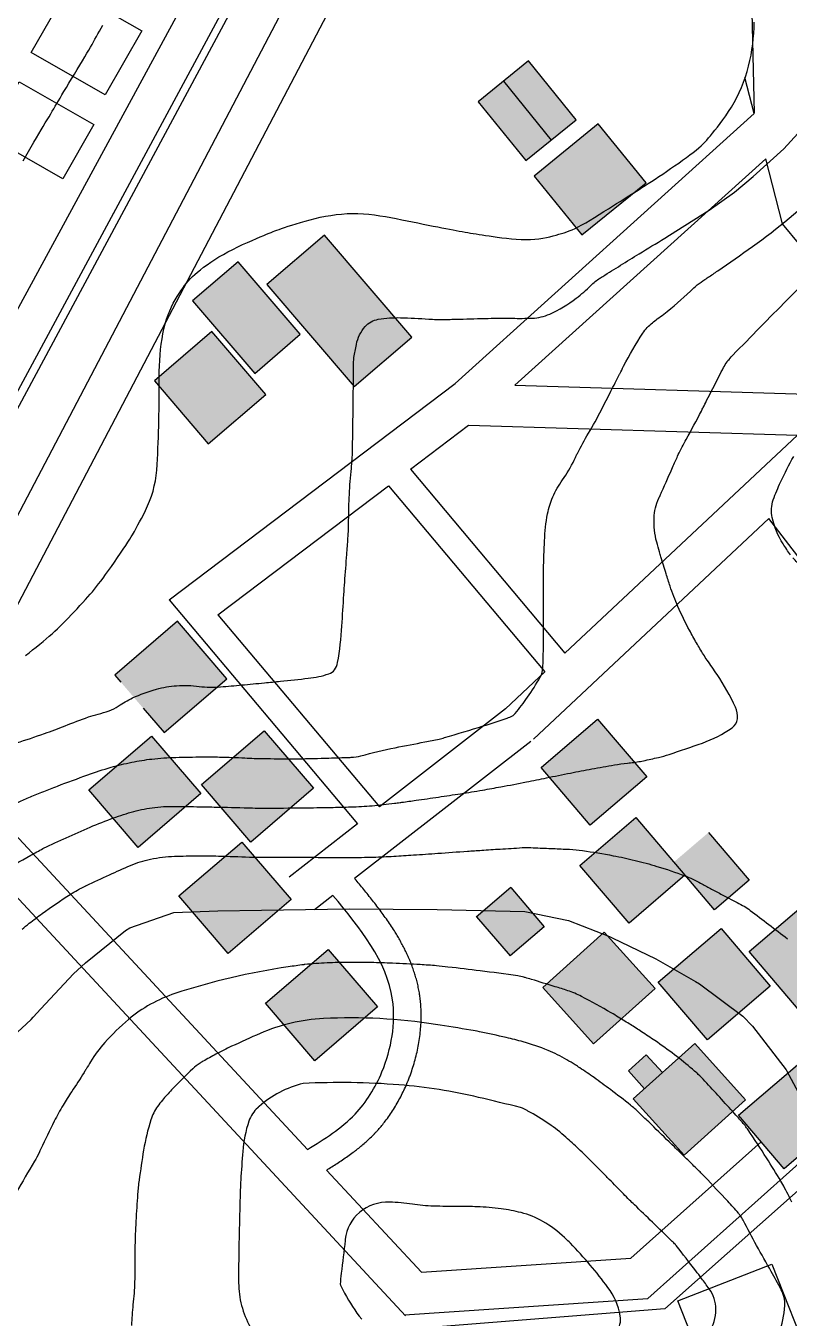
# Model space of a CAD drawing. Header units: millimetres. Extents: x 2899851 to 5794060, y -1331222 to -659598.
# Drawn here: x 3241307 to 3352150, y -1192035 to -1004469 of the extents above; entities that cross this region are included whole.
import ezdxf

# ---------------------------------------------------------------- set-up
doc = ezdxf.new("R2010")
doc.units = ezdxf.units.MM
for name, color, linetype, lineweight in [('b_COLUMN', 7, 'Continuous', 25), ('b_elev_near', 42, 'Continuous', 25), ('i_hatch space', 53, 'Continuous', 9)]:
    doc.layers.add(name, color=color, linetype=linetype, lineweight=lineweight)
doc.layers.add('PDF_contours', color=7, linetype='Continuous')
doc.layers.add('ref', color=10, linetype='Continuous')

msp = doc.modelspace()

# ---------------------------------------------------------------- hatches: boundary and pattern name
at = {"layer": 'i_hatch space', "extrusion": (0, 0, -1)}
h = msp.add_hatch(color=252, dxfattribs=at)
h.dxf.hatch_style = 1
h.paths.add_polyline_path([(-3310649, -1012514), (-3317580, -1021055), (-3321230, -1018094), (-3314299, -1009552), (-3310649, -1012514)])
h = msp.add_hatch(color=252, dxfattribs=at)
h.dxf.hatch_style = 1
h.paths.add_polyline_path([(-3307000, -1015475), (-3313931, -1024017), (-3317580, -1021055), (-3310649, -1012514)])
h = msp.add_hatch(color=252, dxfattribs=at)
h.dxf.hatch_style = 1
h.paths.add_polyline_path([(-3315118, -1026273), (-3324436, -1018712), (-3331367, -1027253), (-3322049, -1034815)])
h = msp.add_hatch(color=252, dxfattribs=at)
h.dxf.hatch_style = 1
h.paths.add_polyline_path([(-3276310, -1042011), (-3289006, -1056812), (-3297355, -1049650), (-3284659, -1034849)])
h = msp.add_hatch(color=252, dxfattribs=at)
h.dxf.hatch_style = 1
h.paths.add_polyline_path([(-3265519, -1044396), (-3274536, -1054909), (-3281158, -1049229), (-3272140, -1038717)])
h = msp.add_hatch(color=252, dxfattribs=at)
h.dxf.hatch_style = 1
h.paths.add_polyline_path([(-3259991, -1056009), (-3267804, -1065117), (-3276153, -1057956), (-3268340, -1048847)])
h = msp.add_hatch(color=252, dxfattribs=at)
h.dxf.hatch_style = 1
h.paths.add_polyline_path([(-3254224, -1098703), (-3261386, -1107052), (-3270494, -1099239), (-3263333, -1090890)])
h = msp.add_hatch(color=252, dxfattribs=at)
h.dxf.hatch_style = 1
h.paths.add_polyline_path([(-3316117, -1112125), (-3324329, -1105111), (-3331473, -1113475), (-3323261, -1120490)])
h = msp.add_hatch(color=252, dxfattribs=at)
h.dxf.hatch_style = 1
h.paths.add_polyline_path([(-3250447, -1115358), (-3259555, -1107546), (-3266717, -1115895), (-3257608, -1123708)])
h = msp.add_hatch(color=252, dxfattribs=at)
h.dxf.hatch_style = 1
h.paths.add_polyline_path([(-3266825, -1114586), (-3275933, -1106773), (-3283095, -1115122), (-3273986, -1122935)])
h = msp.add_hatch(color=252, dxfattribs=at)
h.dxf.hatch_style = 1
h.paths.add_polyline_path([(-3321765, -1126341), (-3329879, -1119387), (-3337023, -1127752), (-3328909, -1134706)])
h = msp.add_hatch(color=252, dxfattribs=at)
h.dxf.hatch_style = 1
h.paths.add_polyline_path([(-3337027, -1127750), (-3341314, -1132769), (-3346332, -1128482), (-3340422, -1121563), (-3335404, -1125849), (-3337027, -1127750)])
h = msp.add_hatch(color=252, dxfattribs=at)
h.dxf.hatch_style = 1
h.paths.add_polyline_path([(-3263546, -1130751), (-3272654, -1122938), (-3279816, -1131287), (-3270708, -1139100)])
at = {"layer": 'i_hatch space'}
h = msp.add_hatch(color=252, dxfattribs=at)
h.dxf.hatch_style = 1
h.paths.add_polyline_path([(3311711, -1129544), (3306769, -1133765), (3311640, -1139468), (3316582, -1135247)])
at = {"layer": 'i_hatch space', "extrusion": (0, 0, -1)}
h = msp.add_hatch(color=252, dxfattribs=at)
h.dxf.hatch_style = 1
h.paths.add_polyline_path([(-3346336, -1138819), (-3354548, -1131805), (-3361693, -1140169), (-3353480, -1147184)])
h = msp.add_hatch(color=252, dxfattribs=at)
h.dxf.hatch_style = 1
h.paths.add_polyline_path([(-3316391, -1144061), (-3325300, -1136021), (-3332670, -1144187), (-3323761, -1152227)])
h = msp.add_hatch(color=252, dxfattribs=at)
h.dxf.hatch_style = 1
h.paths.add_polyline_path([(-3333136, -1143286), (-3342260, -1135493), (-3349404, -1143857), (-3340280, -1151651)])
h = msp.add_hatch(color=252, dxfattribs=at)
h.dxf.hatch_style = 1
h.paths.add_polyline_path([(-3276109, -1146322), (-3285218, -1138510), (-3292379, -1146859), (-3283271, -1154672)])
h = msp.add_hatch(color=252, dxfattribs=at)
h.dxf.hatch_style = 1
h.paths.add_polyline_path([(-3329520, -1160210), (-3338429, -1152170), (-3345799, -1160336), (-3336890, -1168376)])
h = msp.add_hatch(color=252, dxfattribs=at)
h.dxf.hatch_style = 1
h.paths.add_polyline_path([(-3328809, -1156138), (-3331154, -1158736), (-3333752, -1156391), (-3331407, -1153793)])
h = msp.add_hatch(color=252, dxfattribs=at)
h.dxf.hatch_style = 1
h.paths.add_polyline_path([(-3351402, -1170341), (-3344777, -1162585), (-3353370, -1155246), (-3359994, -1163002)])
at = {"layer": 'ref'}
h = msp.add_hatch(dxfattribs=at)
h.set_pattern_fill('ANGLE', color=256, angle=187.95947)
h.set_pattern_definition([(359.33482376, (857149.375, -2673240.6216), (0.081090644, 6.984529283), [5.08, -1.905]), (89.33482376, (857149.375, -2673240.6216), (-6.984529283, 0.081090644), [5.08, -1.905])])
h.paths.add_polyline_path([(3316582, -1135247), (3311640, -1139468), (3306769, -1133765), (3311711, -1129544)])

# ---------------------------------------------------------------- linework, layer by layer
at = {"layer": 'b_COLUMN', "color": 5, "lineweight": 30, "extrusion": (0, 0, -1)}
msp.add_lwpolyline([(-3194767, -1144420), (-3301186, -946244, -0.1352526), (-3302938, -938470), (-3304124, -833155), (-3406802, -821377), (-3408539, -834765), (-3549096, -816526), (-3568312, -943959), (-3707479, -928134), (-3700907, -1056330), (-3467321, -1072490), (-3334100, -1190678), (-3196365, -1201619)], format="xyb", dxfattribs=at)
at = {"layer": 'b_COLUMN', "color": 251, "lineweight": 30, "true_color": 0x636466, "extrusion": (0, 0, -1)}
msp.add_lwpolyline([(-3223460, -1107248), (-3306463, -949101, -0.1356661), (-3308931, -938187), (-3305848, -872970)], format="xyb", dxfattribs=at)
msp.add_lwpolyline([(-3228773, -1110036), (-3293929, -985892)], dxfattribs=at)
at = {"layer": 'b_elev_near', "color": 7, "extrusion": (0, 0, -1)}
for p, q in [((3310649, -1012514), (3317580, -1021055)), ((3340422, -1121563), (3346332, -1128482)), ((3341314, -1132769), (3337027, -1127750)), ((3346332, -1128482), (3341314, -1132769)), ((3311711, -1129544), (3306693, -1133830)), ((3311711, -1129544), (3316582, -1135247)), ((3306769, -1133765), (3311640, -1139468)), ((3316582, -1135247), (3311640, -1139468))]:
    msp.add_line(p, q, dxfattribs=at)
for points in [[(-3313931, -1024017), (-3321230, -1018094), (-3314299, -1009552), (-3307000, -1015475)], [(-3322049, -1034815), (-3331367, -1027253), (-3324436, -1018712), (-3315118, -1026273)], [(-3276310, -1042011), (-3289006, -1056812), (-3297355, -1049650), (-3284659, -1034849)], [(-3265519, -1044396), (-3274536, -1054909), (-3281158, -1049229), (-3272140, -1038717)], [(-3259991, -1056009), (-3267804, -1065117), (-3276153, -1057956), (-3268340, -1048847)], [(-3316117, -1112125), (-3324329, -1105111), (-3331473, -1113475), (-3323261, -1120490)], [(-3250447, -1115358), (-3259555, -1107546), (-3266717, -1115895), (-3257608, -1123708)], [(-3266825, -1114586), (-3275933, -1106773), (-3283095, -1115122), (-3273986, -1122935)], [(-3321765, -1126341), (-3329879, -1119387), (-3337023, -1127752), (-3328909, -1134706)], [(-3263546, -1130751), (-3272654, -1122938), (-3279816, -1131287), (-3270708, -1139100)], [(-3346336, -1138819), (-3354548, -1131805), (-3361693, -1140169), (-3353480, -1147184)], [(-3316391, -1144061), (-3325300, -1136021), (-3332670, -1144187), (-3323761, -1152227)], [(-3333136, -1143286), (-3342260, -1135493), (-3349404, -1143857), (-3340280, -1151651)], [(-3276109, -1146322), (-3285218, -1138510), (-3292379, -1146859), (-3283271, -1154672)], [(-3329520, -1160210), (-3338429, -1152170), (-3345799, -1160336), (-3336890, -1168376)]]:
    msp.add_lwpolyline(points, close=True, dxfattribs=at)
for points in [[(-3258360, -1103524), (-3261386, -1107052), (-3270494, -1099239), (-3263333, -1090890), (-3254224, -1098703), (-3255102, -1099726)], [(-3331154, -1158736), (-3328809, -1156138), (-3331407, -1153793), (-3333752, -1156391)], [(-3359994, -1163002), (-3351402, -1170341), (-3344777, -1162585), (-3353370, -1155246), (-3356498, -1158908)]]:
    msp.add_lwpolyline(points, dxfattribs=at)
at = {"layer": 'PDF_contours', "color": 11, "lineweight": 25, "true_color": 0xf17072}
msp.add_lwpolyline([(3240930, -1024065), (3241312, -1023385), (3241703, -1022696), (3242092, -1022015), (3242474, -1021355), (3242840, -1020728), (3243190, -1020138), (3243523, -1019581), (3243838, -1019056), (3244137, -1018563), (3244418, -1018099), (3244681, -1017664), (3244925, -1017256), (3245153, -1016871), (3245370, -1016502), (3245582, -1016136), (3245799, -1015763), (3246027, -1015372), (3246273, -1014951), (3246544, -1014490), (3246849, -1013978), (3247192, -1013409), (3247565, -1012792), (3247959, -1012144), (3248363, -1011480), (3248767, -1010815), (3249161, -1010165), (3249535, -1009545), (3249880, -1008971), (3250187, -1008453), (3250460, -1007986), (3250706, -1007559), (3250932, -1007161), (3251145, -1006782), (3251350, -1006411), (3251554, -1006038), (3251765, -1005652), (3251987, -1005245), (3252223, -1004813), (3252472, -1004354)], dxfattribs=at)
at = {"layer": 'PDF_contours', "lineweight": 25}
msp.add_lwpolyline([(3241257, -1095849), (3241773, -1095455), (3242297, -1095048), (3242821, -1094635), (3243333, -1094225), (3243822, -1093825), (3244282, -1093441), (3244715, -1093070), (3245127, -1092707), (3245524, -1092347), (3245913, -1091985), (3246298, -1091615), (3246686, -1091232), (3247083, -1090831), (3247493, -1090409), (3247912, -1089970), (3248335, -1089521), (3248756, -1089068), (3249171, -1088617), (3249573, -1088175), (3249957, -1087747), (3250318, -1087341), (3250653, -1086959), (3250968, -1086593), (3251271, -1086232), (3251570, -1085865), (3251874, -1085479), (3252192, -1085065), (3252530, -1084610), (3252899, -1084103), (3253302, -1083538), (3253730, -1082928), (3254172, -1082293), (3254614, -1081651), (3255044, -1081021), (3255449, -1080422), (3255817, -1079872), (3256134, -1079390), (3256394, -1078989), (3256604, -1078654), (3256779, -1078366), (3256931, -1078104), (3257074, -1077848), (3257222, -1077577), (3257387, -1077272), (3257583, -1076911), (3257819, -1076479), (3258089, -1075979), (3258380, -1075420), (3258682, -1074809), (3258984, -1074154), (3259274, -1073463), (3259541, -1072744), (3259773, -1072005), (3259964, -1071252), (3260114, -1070489), (3260231, -1069716), (3260319, -1068936), (3260384, -1068150), (3260431, -1067359), (3260468, -1066565), (3260498, -1065769), (3260526, -1064974), (3260554, -1064178), (3260579, -1063382), (3260603, -1062586), (3260623, -1061790), (3260640, -1060994), (3260652, -1060198), (3260659, -1059402), (3260661, -1058606), (3260660, -1057810), (3260658, -1057014), (3260660, -1056218), (3260667, -1055422), (3260682, -1054626), (3260708, -1053830), (3260748, -1053034), (3260804, -1052240), (3260877, -1051450), (3260969, -1050669), (3261080, -1049901), (3261212, -1049152), (3261364, -1048426), (3261538, -1047726), (3261736, -1047058), (3261956, -1046425), (3262196, -1045828), (3262452, -1045264), (3262719, -1044733), (3262994, -1044234), (3263272, -1043766), (3263549, -1043328), (3263821, -1042919), (3264087, -1042538), (3264349, -1042179), (3264616, -1041837), (3264893, -1041508), (3265186, -1041186), (3265503, -1040865), (3265849, -1040540), (3266232, -1040207), (3266655, -1039861), (3267119, -1039503), (3267622, -1039136), (3268162, -1038764), (3268738, -1038388), (3269347, -1038012), (3269988, -1037638), (3270660, -1037269), (3271358, -1036907), (3272071, -1036558), (3272783, -1036222), (3273482, -1035906), (3274152, -1035611), (3274779, -1035341), (3275350, -1035101), (3275849, -1034893), (3276269, -1034719), (3276623, -1034574), (3276930, -1034450), (3277211, -1034340), (3277484, -1034236), (3277770, -1034131), (3278086, -1034017), (3278454, -1033887), (3278888, -1033736), (3279386, -1033566), (3279940, -1033383), (3280544, -1033190), (3281190, -1032993), (3281871, -1032796), (3282581, -1032605), (3283313, -1032423), (3284060, -1032256), (3284819, -1032107), (3285589, -1031977), (3286368, -1031869), (3287154, -1031786), (3287946, -1031729), (3288740, -1031702), (3289536, -1031707), (3290332, -1031745), (3291128, -1031812), (3291923, -1031906), (3292718, -1032021), (3293513, -1032153), (3294307, -1032298), (3295102, -1032452), (3295896, -1032610), (3296689, -1032770), (3297477, -1032928), (3298252, -1033083), (3299009, -1033235), (3299742, -1033381), (3300445, -1033521), (3301111, -1033652), (3301735, -1033775), (3302313, -1033887), (3302848, -1033989), (3303346, -1034083), (3303813, -1034170), (3304255, -1034251), (3304677, -1034327), (3305085, -1034400), (3305484, -1034470), (3305881, -1034538), (3306283, -1034607), (3306695, -1034675), (3307125, -1034745), (3307578, -1034816), (3308063, -1034889), (3308586, -1034966), (3309152, -1035046), (3309767, -1035130), (3310422, -1035215), (3311106, -1035295), (3311808, -1035366), (3312518, -1035424), (3313223, -1035465), (3313914, -1035484), (3314580, -1035477), (3315211, -1035441), (3315807, -1035379), (3316369, -1035295), (3316898, -1035196), (3317396, -1035084), (3317865, -1034965), (3318305, -1034843), (3318718, -1034724), (3319106, -1034610), (3319480, -1034495), (3319850, -1034372), (3320228, -1034233), (3320625, -1034071), (3321052, -1033878), (3321519, -1033647), (3322039, -1033369), (3322617, -1033042), (3323243, -1032673), (3323900, -1032275), (3324572, -1031859), (3325243, -1031439), (3325898, -1031024), (3326519, -1030629), (3327091, -1030265), (3327602, -1029940), (3328061, -1029650), (3328477, -1029387), (3328865, -1029143), (3329235, -1028911), (3329599, -1028683), (3329969, -1028450), (3330357, -1028205), (3330773, -1027941), (3331217, -1027658), (3331687, -1027356), (3332181, -1027037), (3332697, -1026700), (3333232, -1026347), (3333785, -1025979), (3334355, -1025595), (3334937, -1025198), (3335523, -1024792), (3336106, -1024384), (3336676, -1023977), (3337224, -1023580), (3337742, -1023196), (3338220, -1022831), (3338649, -1022492), (3339024, -1022181), (3339354, -1021891), (3339650, -1021612), (3339925, -1021335), (3340188, -1021048), (3340454, -1020743), (3340733, -1020410), (3341036, -1020038), (3341374, -1019620), (3341741, -1019157), (3342131, -1018652), (3342536, -1018106), (3342949, -1017524), (3343362, -1016908), (3343770, -1016260), (3344163, -1015584), (3344536, -1014882), (3344887, -1014158), (3345215, -1013414), (3345517, -1012654), (3345794, -1011881), (3346043, -1011098), (3346264, -1010308), (3346455, -1009515), (3346616, -1008721), (3346748, -1007926), (3346855, -1007131), (3346939, -1006336), (3347004, -1005541), (3347053, -1004746), (3347088, -1003950)], dxfattribs=at)
for points in [[(3239961, -1108544, 0.0067932), (3244002, -1107190, 0.0108638), (3247013, -1106062, -0.0096433), (3250403, -1104782, -0.0249397), (3251809, -1104360, 0.0222763), (3253386, -1103895, 0.0696292), (3254735, -1103210, -0.0439166), (3256808, -1102019, -0.0404875), (3260259, -1100750, -0.0498917), (3263201, -1100238, -0.0516207), (3266498, -1100340, 0.0554446), (3269570, -1100412, 0.0011245), (3272651, -1100134, 0.0010549), (3275949, -1099823, 0.0018275), (3278281, -1099589, 0.0010546), (3282328, -1099160, 0.0510256), (3285304, -1098526, 0.1552024), (3286136, -1097933, 0.1197792), (3286585, -1096883, 0.0252589), (3287203, -1091577, 0.0009514), (3287493, -1087023, -0.0023868), (3287613, -1085213, -0.0018985), (3287916, -1081175, 0.0032984), (3288084, -1078850, 0.0140114), (3288183, -1076225, -0.0098322), (3288292, -1072483, -0.0133928), (3288579, -1068694, 0.0197374), (3288741, -1066120, 0.0020131), (3288764, -1064943, 0.0004563), (3288839, -1059752, 0.0022342), (3288867, -1056709, -0.0020468), (3288896, -1053384, -0.0343557), (3288958, -1052618, -0.0136321), (3289300, -1050712, -0.1285132), (3290591, -1048109, -0.1752924), (3292478, -1047059, -0.0223607), (3294138, -1046866, -0.0236415), (3295720, -1046828, -0.0120393), (3299808, -1047022, 0.0216163), (3302087, -1047086, 0.0038883), (3304290, -1047036, -0.0020541), (3308460, -1046925, -0.0097293), (3311950, -1046915, 0.0117896), (3314832, -1046895, 0.0987164), (3317374, -1046306, 0.0568891), (3321239, -1044001, 0.0342739), (3323354, -1042146, -0.0571334), (3324675, -1041090, -0.000695), (3325081, -1040836, -0.0001091), (3327669, -1039223, -0.0016033), (3330367, -1037555, -0.0011669), (3334089, -1035282), (3334755, -1034846), (3340511, -1031202), (3344221, -1028594), (3346942, -1026359), (3351393, -1022314), (3353391, -1020088)], [(3240009, -1117225, -0.0068409), (3241721, -1116489, -0.0001138), (3243646, -1115693, -0.0008483), (3243898, -1115589, -0.0071379), (3245892, -1114807, -0.0032552), (3250299, -1113181, -0.016809), (3253679, -1112086, -0.0192541), (3256692, -1111346, -0.0233272), (3259626, -1110884, -0.0200563), (3263072, -1110645, -0.0051442), (3266984, -1110572, -0.0081746), (3269444, -1110591, -0.0065672), (3273115, -1110728, 0.0089394), (3275812, -1110816, 0.0034037), (3279910, -1110849, 0.0061349), (3282183, -1110823, 0.0011056), (3284170, -1110772, 0.0007301), (3287178, -1110684, 0.0012326), (3288208, -1110650, 0.0036481), (3288556, -1110635, 0.0522138), (3289944, -1110419, -0.0142445), (3294945, -1109245, -0.0048415), (3299255, -1108406, 0.0100287), (3301331, -1107979, 0.0163), (3302105, -1107777, 0.0022199), (3307726, -1106085, 0.0086592), (3311218, -1104951, 0.0386169), (3311974, -1104623, 0.1023228), (3312371, -1104296, 0.0175317), (3314149, -1101918, 0.0189197), (3316011, -1099006, 0.0883804), (3316270, -1098307, 0.0360707), (3316410, -1097004, 0.0093216), (3316490, -1091941, 0.0016002), (3316466, -1088022, -0.0025583), (3316456, -1085571, -0.006299), (3316487, -1083352, -0.003365), (3316623, -1079204, -0.0365868), (3317068, -1075281, -0.0569064), (3317818, -1072850, -0.0530087), (3319229, -1070382, 0.044737), (3320947, -1067488, 0.0022129), (3321276, -1066793, -0.0057288), (3321405, -1066526, -0.0197293), (3322996, -1063611, 0.0168006), (3324885, -1060200, 0.0006449), (3326265, -1057488, -0.0007391), (3327472, -1055118, -0.0003296), (3327546, -1054972, -0.0000438), (3328111, -1053870, -0.02775), (3330914, -1049081, -0.0751627), (3332294, -1047554, -0.0185541), (3333001, -1047017, 0.0139029), (3333952, -1046311, 0.0249515), (3337799, -1042957, -0.0473436), (3339906, -1041279, -0.0021907), (3340085, -1041164, 0.0012845), (3340389, -1040968, 0.0083657), (3341792, -1040027, 0.0022997), (3346816, -1036500, 0.0395949), (3357144, -1027873, 0.0482348)], [(3237380, -1127404, 0.0028612), (3242012, -1124848, -0.0074707), (3243795, -1123886, -0.0085586), (3244189, -1123689, -0.0020699), (3245839, -1122909, -0.0048883), (3246729, -1122503, -0.0012627), (3250202, -1120971, -0.0144161), (3253663, -1119572, -0.0173843), (3256602, -1118596, -0.0386984), (3259643, -1117953, -0.0359413), (3262984, -1117756, -0.0010738), (3266565, -1117809, -0.0013792), (3269354, -1117864, -0.0012855), (3274205, -1117986, 0.0041046), (3275723, -1118015, 0.0050448), (3276715, -1118016, 0.0009296), (3282094, -1117958, 0.0017888), (3285958, -1117895, 0.0027519), (3288467, -1117832, 0.0129495), (3291600, -1117654, 0.0124574), (3294844, -1117304, 0.0002757), (3295643, -1117197, 0.0008504), (3295904, -1117162, 0.0012444), (3297965, -1116872, 0.0007864), (3301227, -1116401, 0.0029217), (3304442, -1115912, 0.0029586), (3307610, -1115392, 0.0035155), (3310296, -1114915, 0.0025486), (3313996, -1114212, 0.0033938), (3316922, -1113620, -0.0028677), (3320383, -1112916, -0.0033427), (3323480, -1112326, -0.0031552), (3326769, -1111743, -0.0160789), (3328658, -1111483, 0.016045), (3330552, -1111223, 0.0121946), (3330988, -1111137, 0.0024389), (3333153, -1110647, 0.0219914), (3334723, -1110211, 0.0070233), (3339550, -1108561, 0.0660477), (3343866, -1106339, 0.2202446), (3344634, -1105028, 0.1326205), (3344353, -1103368, 0.0403785), (3341688, -1098623, 0.0056121), (3340240, -1096522, -0.0149276), (3339709, -1095722, -0.0080461), (3338701, -1094035, -0.0075443), (3337681, -1092204, -0.0192675), (3335986, -1088733, -0.0236822), (3334854, -1085800, -0.0043069), (3334268, -1083987, -0.0031887), (3333515, -1081529, -0.0044305), (3333311, -1080826, -0.0022065), (3332920, -1079407, -0.0781176), (3332537, -1075900, -0.093991), (3333221, -1073041, -0.0003615), (3333475, -1072477, 0.0005771), (3333631, -1072129, 0.0013112), (3335326, -1068321, -0.0030819), (3336051, -1066707, -0.0223959), (3337185, -1064491, 0.0119386), (3339400, -1060380, 0.0000692), (3339672, -1059845, -0.0000292), (3340167, -1058869, -0.0006699), (3341956, -1055360, -0.0017916), (3342631, -1054051, -0.072502), (3343729, -1052528, -0.006), (3359619, -1036511, -0.0001345)]]:
    msp.add_lwpolyline(points, format="xyb", dxfattribs=at)
at = {"layer": 'PDF_contours', "color": 43, "lineweight": 25, "true_color": 0xdfbd66}
for points in [[(3352345, -1081268, -0.0077964), (3351259, -1079634, -0.0887182), (3349684, -1075848, -0.1412718), (3349850, -1073248, -0.0238228), (3350909, -1070683, -0.0157898), (3352809, -1066953)], [(3354013, -1083105, -0.0001665), (3352688, -1081689, -0.0036189)], [(3240752, -1135584, -0.0124728), (3241806, -1134725, -0.0072411), (3243678, -1133318, -0.0150356), (3247764, -1130523, -0.030405), (3249904, -1129329, -0.0002951), (3249962, -1129301, -0.0001044), (3250099, -1129235, -0.0052429), (3253444, -1127674, -0.0057801), (3256506, -1126326, -0.0497114), (3259396, -1125421, -0.0426993), (3262894, -1125003, -0.0067167), (3266314, -1124934, -0.0077868), (3269265, -1124960, -0.0038445), (3273778, -1125105, 0.0093521), (3275634, -1125144, 0.0007898), (3278461, -1125146, -0.0006301), (3282005, -1125148, -0.0006899), (3285511, -1125159, 0.0008441), (3288376, -1125167, 0.0073924), (3291756, -1125121, 0.0083402), (3294749, -1124986, 0.0010325), (3297580, -1124805, 0.0008225), (3301125, -1124565, 0.0004493), (3305425, -1124263, -0.0009302), (3307502, -1124119, -0.001902), (3310171, -1123949, 0.0015819), (3313375, -1123748, 0.0046122), (3313766, -1123718, -0.0161126), (3313878, -1123712, -0.0001812), (3315353, -1123772, -0.0005408), (3317860, -1123878, -0.0005715), (3320246, -1123985, -0.0246661), (3322151, -1124167, -0.0104519), (3326605, -1124910, -0.0133363), (3329768, -1125593, -0.013057), (3332957, -1126461, -0.0186162), (3336976, -1127833, -0.0309969), (3339298, -1128893, -0.0032625), (3340704, -1129655, 0.0030303), (3342215, -1130475, 0.0068674), (3344604, -1131710, -0.0158872), (3345627, -1132263, -0.0288982), (3346505, -1132845, -0.0044784), (3351906, -1136964)]]:
    msp.add_lwpolyline(points, format="xyb", dxfattribs=at)
at = {"layer": 'PDF_contours', "color": 6, "lineweight": 25}
msp.add_lwpolyline([(3224168, -1165251), (3242099, -1148676), (3242388, -1148342), (3243506, -1147133), (3248213, -1142046), (3249960, -1140442), (3255763, -1135770), (3256394, -1135393), (3262792, -1133174), (3269167, -1132919), (3275539, -1132815), (3281911, -1132713), (3288283, -1132615), (3294653, -1132688), (3301024, -1132716), (3307394, -1132845), (3313763, -1132999), (3320117, -1134310), (3326037, -1136643), (3326457, -1136821), (3332790, -1139882), (3338546, -1143167), (3339116, -1143525), (3345429, -1148215), (3346828, -1149639), (3351703, -1155984), (3351754, -1156069), (3355204, -1162481)], dxfattribs=at)
at = {"layer": 'PDF_contours', "color": 200, "lineweight": 25, "true_color": 0xb029e4}
msp.add_lwpolyline([(3352536, -1175186, 0.0043012), (3352148, -1174402, 0.0026028), (3351491, -1173116, 0.0165681), (3350952, -1172156, 0.0045864), (3348862, -1168772, 0.0096459), (3346200, -1164724, 0.0298813), (3345239, -1163488, 0.002148), (3344953, -1163166, 0.0008395), (3344218, -1162345, 0.0034442), (3339908, -1157620, 0.0161961), (3338953, -1156652, 0.0097329), (3338731, -1156449, 0.0034876), (3338097, -1155900, 0.0140821), (3335510, -1153814, 0.013244), (3332643, -1151750, 0.0041352), (3330727, -1150470, 0.0049017), (3329092, -1149419, 0.0039444), (3328304, -1148932, 0.0015801), (3326322, -1147737, 0.0167675), (3321990, -1145339, 0.038372), (3319991, -1144505, 0.0046077), (3318174, -1143923, 0.0024301), (3314717, -1142871, 0.0004121), (3313819, -1142604, 0.0021276), (3313644, -1142553, 0.033854), (3312734, -1142356, 0.0057244), (3307285, -1141624, 0.0021529), (3302607, -1141070, 0.0059944), (3300923, -1140898, 0.0075481), (3298586, -1140723, 0.0043816), (3294556, -1140519, 0.0055822), (3291473, -1140425, 0.0052411), (3288187, -1140395, 0.0120334), (3285048, -1140475, 0.0116402), (3281812, -1140711, 0.011229), (3281655, -1140730, 0.0007853), (3279423, -1141050, 0.0434714), (3262966, -1144921, 0.0959479), (3256229, -1148682, 0.0342719), (3252778, -1152021, 0.0473415), (3250704, -1154815, 0.0018983), (3250065, -1155881, -0.0040414), (3249762, -1156380, -0.0108035), (3247969, -1159153, 0.0152073), (3246711, -1161134, 0.016283), (3245430, -1163466, 0.0097548), (3243498, -1167463, 0.0030966), (3243312, -1167874, -0.0090613), (3243247, -1168014, -0.0218583), (3242568, -1169261, 0.0059129), (3239914, -1173788, 0.0058136)], format="xyb", dxfattribs=at)
at = {"layer": 'PDF_contours', "color": 140, "lineweight": 25, "true_color": 0x20a8ec}
msp.add_lwpolyline([(3350661, -1194270, 0.0771831), (3351519, -1190210, 0.1373927), (3351007, -1187906, 0.0074991), (3349545, -1185274, -0.0052065), (3347423, -1181492, -0.0037573), (3345454, -1177832, 0.0204106), (3345069, -1177170, 0.0378734), (3344789, -1176796, 0.0076093), (3343232, -1175071, 0.0028881), (3339902, -1171534, 0.0088024), (3338782, -1170399, 0.000172), (3337566, -1169210, 0.0003428), (3336966, -1168624, 0.0001749), (3335479, -1167174, 0.0000846), (3332487, -1164266, 0.0017179), (3331518, -1163329, 0.0013783), (3330305, -1162172, 0.0201865), (3329117, -1161133, 0.0085742), (3326184, -1158851, 0.0064768), (3323829, -1157130, 0.0074782), (3321749, -1155697, 0.0083645), (3321080, -1155267, 0.0046878), (3319866, -1154530, 0.0368366), (3317133, -1153168, 0.0295048), (3313528, -1151934, 0.0107376), (3311071, -1151308, 0.0068223), (3307175, -1150461, 0.0090171), (3305946, -1150234, 0.0021675), (3300817, -1149405, 0.0518297), (3284533, -1148553, 0.0897585), (3275317, -1150714, 0.00769), (3271187, -1152582, 0.0136579), (3268908, -1153732, 0.0032879), (3267044, -1154754, 0.0137941), (3266608, -1155012, 0.048334), (3265559, -1155826, 0.0146605), (3262473, -1158913, 0.0126959), (3261135, -1160406, 0.0223714), (3260437, -1161305, 0.0766883), (3259470, -1163245, 0.0365438), (3258408, -1167649, 0.0071199), (3257753, -1172014, 0.0156845), (3257545, -1174007, 0.0038979), (3257291, -1177952, 0.0063552), (3257185, -1180372, 0.008271), (3257142, -1183265, -0.0068847), (3257101, -1186740, -0.0227253), (3256863, -1190086, 0.0252116), (3256663, -1193103, 0.0242403)], format="xyb", dxfattribs=at)
at = {"layer": 'PDF_contours', "color": 183, "lineweight": 25, "true_color": 0x7548c7}
msp.add_lwpolyline([(3340509, -1194144, 0.140492), (3341496, -1190752, 0.159569), (3340533, -1187776, 0.0027405), (3339419, -1186262, 0.0037886), (3338599, -1185178, 0.0012997), (3335760, -1181504, 0.0286656), (3335622, -1181345, 0.0058664), (3335180, -1180905, 0.0009146), (3332315, -1178124, 0.000856), (3329680, -1175584, -0.003158), (3328971, -1174894, -0.0061884), (3328071, -1173986, 0.0026966), (3326022, -1171887, 0.0012814), (3324907, -1170763, 0.0006188), (3322590, -1168446, 0.0085955), (3321554, -1167446, 0.0050044), (3319727, -1165778, 0.0313627), (3317246, -1163824, 0.0278918), (3314218, -1161972, 0.005868), (3313816, -1161763, 0.0058461), (3313408, -1161562, 0.0510997), (3313151, -1161470, 0.0022149), (3307056, -1159995, 0.0384797), (3295491, -1158175, 0.0324091), (3281597, -1157975, 0.0602832), (3278158, -1159265, 0.0613959), (3275185, -1161308, 0.0010939), (3275026, -1161449, 0.004393), (3274986, -1161485, 0.1236819), (3273700, -1163454, 0.0644311), (3272797, -1167827, 0.0041661), (3272518, -1172001, 0.0079501), (3272424, -1174192, 0.0004495), (3272344, -1177303, 0.0004296), (3272266, -1180559, 0.0034086), (3272215, -1183728, 0.0033761), (3272206, -1186927, 0.0639861), (3272639, -1190192, 0.0624942), (3273903, -1193317, 0.0077256)], format="xyb", dxfattribs=at)
at = {"layer": 'PDF_contours', "color": 123, "lineweight": 25, "true_color": 0x6fd6b8}
msp.add_lwpolyline([(3327030, -1193977, 0.2251533), (3327629, -1191714, 0.1130805), (3325827, -1187574, 0.0170299), (3323260, -1184332, 0.0164278), (3320380, -1181156, 0.0080784), (3320190, -1180966, 0.0024296), (3319546, -1180349, 0.059643), (3316395, -1178001, 0.0685097), (3313220, -1176718, 0.0287098), (3310307, -1176157, 0.024608), (3306859, -1175869, 0.0087838), (3304143, -1175823, -0.0065322), (3300489, -1175779, -0.0322949), (3297436, -1175504, 0.0297776), (3294126, -1175189, 0.1853471), (3289750, -1176694, 0.1954104), (3287688, -1180587, 0.0001607), (3287678, -1180680, -0.0000111), (3287671, -1180750, -0.0080103), (3287108, -1185528, 0.0242864), (3286974, -1187111, 0.1199765), (3287002, -1187249, 0.0128068), (3287590, -1188416, 0.0450852), (3290077, -1192190, 0.0983488)], format="xyb", dxfattribs=at)
at = {"layer": 'ref', "color": 116, "true_color": 0x136734}
for p, q in [((3186750, -1143896), (3296457, -941829)), ((3192790, -1145274), (3301229, -944139))]:
    msp.add_line(p, q, dxfattribs=at)
at = {"layer": 'ref', "color": 251, "true_color": 0x636466}
for p, q in [((3346376, -988647), (3347069, -1017121)), ((3347056, -1017196), (3345714, -1011984)), ((3303663, -1056363), (3347056, -1017196)), ((3312324, -1056627), (3348745, -1023754)), ((3351184, -1033226), (3348745, -1023754)), ((3366401, -1051663), (3351184, -1033226)), ((3262133, -1087789), (3303663, -1056363)), ((3312324, -1056627), (3359561, -1058069)), ((3297143, -1068821), (3305595, -1062425)), ((3305595, -1062425), (3353353, -1063882)), ((3319594, -1095497), (3353353, -1063882)), ((3297143, -1068821), (3319594, -1095497)), ((3269195, -1089969), (3293949, -1071238)), ((3293949, -1071238), (3316671, -1098235)), ((3315039, -1107984), (3349199, -1075993)), ((3367867, -1100289), (3349199, -1075993)), ((3262133, -1087789), (3289490, -1120294)), ((3269195, -1089969), (3292649, -1117835)), ((3310938, -1103604), (3316671, -1098235)), ((3310938, -1103604), (3292649, -1117835)), ((3314622, -1108339), (3289056, -1128234)), ((3423136, -1107428), (3331641, -1189158)), ((3228773, -1110036), (3282201, -1167572)), ((3224556, -1114312), (3296433, -1191716)), ((3289490, -1120294), (3279563, -1128018)), ((3285898, -1130691), (3283248, -1132754)), ((3348068, -1166438), (3329179, -1183311)), ((3284973, -1170557), (3298739, -1185381)), ((3298739, -1185381), (3329179, -1183311)), ((3296290, -1191562), (3331641, -1189158))]:
    msp.add_line(p, q, dxfattribs=at)
at = {"layer": 'ref'}
for points in [[(3247386, -999057), (3258130, -1005194), (3252824, -1014484), (3242079, -1008346)], [(3240362, -1012578), (3251200, -1018769), (3246697, -1026651), (3235860, -1020461)], [(3349620, -1184193), (3355285, -1198531), (3341660, -1203866), (3335994, -1189528)]]:
    msp.add_lwpolyline(points, close=True, dxfattribs=at)
at = {"layer": 'ref', "color": 116, "true_color": 0x136734}
msp.add_open_spline([(3196126, -1322002), (3196353, -1321909), (3196579, -1321815), (3197059, -1321618), (3197312, -1321514), (3198073, -1321201), (3198580, -1320992), (3200105, -1320362), (3201125, -1319940), (3203169, -1319089), (3204193, -1318660), (3206247, -1317794), (3207275, -1317357), (3209336, -1316473), (3210369, -1316026), (3212436, -1315120), (3213471, -1314662), (3214657, -1314129), (3214807, -1314062), (3215257, -1313859), (3215557, -1313723), (3216018, -1313513), (3216179, -1313440), (3216422, -1313329), (3216503, -1313292), (3216631, -1313233), (3216678, -1313212), (3216758, -1313175), (3216790, -1313160), (3216856, -1313130), (3216889, -1313115), (3216987, -1313070), (3217052, -1313040), (3217248, -1312950), (3217379, -1312890), (3217770, -1312709), (3218030, -1312589), (3218809, -1312227), (3219325, -1311986), (3220618, -1311378), (3221391, -1311012), (3222927, -1310282), (3223690, -1309918), (3225206, -1309192), (3225959, -1308830), (3227457, -1308112), (3228201, -1307756), (3229682, -1307049), (3230419, -1306699), (3231884, -1306006), (3232613, -1305664), (3233476, -1305262), (3233614, -1305198), (3234026, -1305007), (3234300, -1304881), (3234710, -1304692), (3234845, -1304630), (3235064, -1304530), (3235148, -1304491), (3235260, -1304440), (3235287, -1304428), (3235369, -1304391), (3235423, -1304366), (3235532, -1304316), (3235587, -1304291), (3235750, -1304217), (3235859, -1304167), (3236187, -1304019), (3236406, -1303920), (3237063, -1303624), (3237502, -1303428), (3238823, -1302841), (3239709, -1302453), (3241489, -1301681), (3242383, -1301297), (3244181, -1300534), (3245084, -1300154), (3246897, -1299397), (3247808, -1299020), (3249637, -1298267), (3250556, -1297891), (3252399, -1297139), (3253324, -1296764), (3255181, -1296012), (3256113, -1295636), (3257982, -1294881), (3258919, -1294502), (3260799, -1293742), (3261742, -1293360), (3262860, -1292906), (3263033, -1292836), (3263553, -1292624), (3263900, -1292483), (3264395, -1292281), (3264544, -1292220), (3264741, -1292140), (3264788, -1292120), (3264883, -1292081), (3264931, -1292062), (3265074, -1292003), (3265169, -1291964), (3265454, -1291848), (3265644, -1291770), (3266214, -1291536), (3266593, -1291380), (3267731, -1290911), (3268488, -1290599), (3270878, -1289609), (3272507, -1288931), (3275752, -1287576), (3277370, -1286899), (3280596, -1285549), (3282204, -1284876), (3285414, -1283538), (3287014, -1282874), (3290210, -1281555), (3291804, -1280901), (3293631, -1280159), (3293867, -1280064), (3294572, -1279778), (3295043, -1279588), (3295710, -1279320), (3295907, -1279240), (3296253, -1279102), (3296401, -1279042), (3296610, -1278959), (3296671, -1278934), (3296792, -1278886), (3296853, -1278861), (3297036, -1278788), (3297158, -1278739), (3297525, -1278593), (3297769, -1278496), (3298503, -1278204), (3298993, -1278010), (3300465, -1277428), (3301450, -1277041), (3303786, -1276127), (3305140, -1275600), (3307858, -1274544), (3309222, -1274016), (3311960, -1272955), (3313333, -1272422), (3316087, -1271349), (3317468, -1270809), (3318935, -1270232), (3319017, -1270200), (3319157, -1270144), (3319215, -1270121), (3319332, -1270075), (3319390, -1270052), (3319565, -1269983), (3319682, -1269937), (3320031, -1269799), (3320264, -1269707), (3320963, -1269430), (3321429, -1269246), (3322824, -1268691), (3323753, -1268319), (3326536, -1267203), (3328386, -1266456), (3332076, -1264956), (3333917, -1264204), (3337591, -1262698), (3339423, -1261944), (3343082, -1260437), (3344907, -1259684), (3348553, -1258183), (3350372, -1257434), (3354007, -1255942), (3355822, -1255199), (3359448, -1253723), (3361259, -1252990), (3363187, -1252215), (3363305, -1252167), (3363536, -1252074), (3363650, -1252029), (3363814, -1251963), (3363865, -1251942), (3363967, -1251901), (3364019, -1251881), (3364172, -1251819), (3364274, -1251778), (3364581, -1251655), (3364786, -1251573), (3365401, -1251328), (3365811, -1251164), (3367044, -1250672), (3367867, -1250344), (3370090, -1249461), (3371492, -1248905), (3374306, -1247788), (3375718, -1247228), (3378548, -1246099), (3379967, -1245531), (3381618, -1244865), (3381846, -1244773), (3382532, -1244496), (3382990, -1244310), (3383671, -1244033), (3383895, -1243942), (3384260, -1243794), (3384401, -1243736), (3384608, -1243652), (3384672, -1243625), (3384801, -1243573), (3384866, -1243546), (3385060, -1243467), (3385189, -1243414), (3385577, -1243256), (3385835, -1243150), (3386609, -1242832), (3387124, -1242619), (3388669, -1241981), (3389696, -1241554), (3392536, -1240368), (3394344, -1239607), (3397949, -1238081), (3399745, -1237317), (3403326, -1235789), (3405112, -1235025), (3408674, -1233503), (3410451, -1232744), (3413997, -1231235), (3415767, -1230485), (3419300, -1228997), (3421064, -1228259), (3423183, -1227380), (3423541, -1227232), (3424097, -1227003), (3424295, -1226921), (3424645, -1226777), (3424796, -1226715), (3425020, -1226622), (3425093, -1226593), (3425225, -1226538), (3425284, -1226514), (3425401, -1226466), (3425460, -1226442), (3425636, -1226370), (3425754, -1226322), (3426107, -1226177), (3426342, -1226081), (3427048, -1225792), (3427520, -1225601), (3428934, -1225026), (3429879, -1224645), (3432718, -1223504), (3434617, -1222749), (3438425, -1221245), (3440334, -1220497), (3444163, -1219005), (3446082, -1218262), (3449928, -1216776), (3451856, -1216034), (3455718, -1214548), (3457653, -1213805), (3461529, -1212313), (3463469, -1211565), (3465763, -1210678), (3466113, -1210543), (3467164, -1210135), (3467865, -1209864), (3468699, -1209540), (3468831, -1209488), (3469040, -1209407), (3469115, -1209378), (3469342, -1209289), (3469494, -1209230), (3469796, -1209113), (3469948, -1209054), (3470402, -1208877), (3470704, -1208759), (3471611, -1208405), (3472216, -1208169), (3474028, -1207459), (3475235, -1206986), (3478853, -1205564), (3481260, -1204614), (3486065, -1202714), (3488464, -1201764), (3493255, -1199868), (3495648, -1198921), (3500427, -1197036), (3502814, -1196098), (3507585, -1194232), (3509969, -1193304), (3514734, -1191465), (3517115, -1190552), (3519880, -1189504), (3520263, -1189358), (3520740, -1189178), (3520833, -1189143), (3521141, -1189027), (3521357, -1188945), (3522004, -1188702), (3522435, -1188539), (3523730, -1188053), (3524595, -1187729), (3527191, -1186761), (3528926, -1186118), (3533097, -1184578), (3535538, -1183684), (3540430, -1181896), (3542881, -1181003), (3547794, -1179214), (3550255, -1178317), (3555185, -1176516), (3557653, -1175610), (3562595, -1173786), (3565069, -1172867), (3568023, -1171758), (3568503, -1171578), (3569940, -1171037), (3570899, -1170674), (3571988, -1170260), (3572119, -1170210), (3572363, -1170117), (3572477, -1170074), (3572703, -1169988), (3572816, -1169945), (3573156, -1169815), (3573383, -1169729), (3574062, -1169469), (3574515, -1169296), (3575873, -1168775), (3576777, -1168426), (3579491, -1167376), (3581298, -1166671), (3586713, -1164539), (3590316, -1163095), (3594468, -1161403), (3595024, -1161175), (3596694, -1160491), (3597806, -1160033), (3599316, -1159408), (3599714, -1159242), (3600280, -1159007), (3600447, -1158937), (3600949, -1158728), (3601284, -1158589), (3601764, -1158388), (3601910, -1158327), (3602094, -1158250), (3602133, -1158234), (3602211, -1158201), (3602250, -1158185), (3602367, -1158136), (3602445, -1158103), (3602678, -1158005), (3602834, -1157940), (3603300, -1157744), (3603610, -1157614), (3604539, -1157223), (3605157, -1156963), (3606729, -1156300), (3607681, -1155899), (3609576, -1155101), (3610519, -1154704), (3612398, -1153919), (3613333, -1153529), (3615196, -1152760), (3616124, -1152380), (3617974, -1151632), (3618896, -1151263), (3620733, -1150538), (3621649, -1150182), (3622709, -1149778), (3622856, -1149722), (3623089, -1149633), (3623175, -1149601), (3623293, -1149556), (3623326, -1149544), (3623390, -1149519), (3623423, -1149507), (3623520, -1149471), (3623584, -1149446), (3623778, -1149373), (3623908, -1149325), (3624296, -1149179), (3624556, -1149083), (3625336, -1148794), (3625857, -1148603), (3627555, -1147988), (3628737, -1147569), (3631117, -1146741), (3632314, -1146334), (3634722, -1145527), (3635933, -1145129), (3638367, -1144339), (3639590, -1143947), (3642049, -1143168), (3643284, -1142781), (3645765, -1142010), (3647011, -1141625), (3648564, -1141147), (3648867, -1141054), (3649274, -1140929), (3649379, -1140897), (3649587, -1140833), (3649692, -1140801), (3650005, -1140705), (3650214, -1140641), (3650841, -1140449), (3651259, -1140320), (3652516, -1139936), (3653354, -1139679), (3655765, -1138941), (3657339, -1138459), (3660497, -1137487), (3662079, -1136998), (3665252, -1136010), (3666841, -1135511), (3670026, -1134499), (3671622, -1133986), (3674817, -1132943), (3676417, -1132413), (3678422, -1131736), (3678826, -1131600), (3679569, -1131346), (3679909, -1131230), (3680306, -1131094), (3680363, -1131074), (3680469, -1131038), (3680518, -1131021), (3680616, -1130987), (3680665, -1130971), (3680811, -1130920), (3680909, -1130886), (3681203, -1130785), (3681399, -1130717), (3681985, -1130513), (3682376, -1130377), (3683546, -1129967), (3684325, -1129692), (3686693, -1128849), (3688277, -1128276), (3691431, -1127121), (3693002, -1126539), (3696130, -1125369), (3697688, -1124781), (3700793, -1123604), (3702340, -1123013), (3705030, -1121985), (3706176, -1121546), (3707319, -1121108)], degree=3, knots=[38894.9216503, 38894.9216503, 38894.9216503, 38894.9216503, 39626.680982, 39626.680982, 40443.5297717, 40443.5297717, 42077.227351, 42077.227351, 45344.6225097, 45344.6225097, 48612.0176684, 48612.0176684, 51879.4128271, 51879.4128271, 55146.8079858, 55146.8079858, 58414.2031445, 58414.2031445, 58887.1167799, 58887.1167799, 59832.9440505, 59832.9440505, 60340.9113638, 60340.9113638, 60597.5685665, 60597.5685665, 60744.6710565, 60744.6710565, 60847.8188162, 60847.8188162, 60950.9665758, 60950.9665758, 61157.2620952, 61157.2620952, 61569.8531338, 61569.8531338, 62395.0352112, 62395.0352112, 64045.3993659, 64045.3993659, 66544.9840452, 66544.9840452, 69044.5687246, 69044.5687246, 71544.153404, 71544.153404, 74043.7380833, 74043.7380833, 76543.3227627, 76543.3227627, 79042.9074421, 79042.9074421, 79517.1242662, 79517.1242662, 80465.5579145, 80465.5579145, 80934.4549505, 80934.4549505, 81226.2244463, 81226.2244463, 81320.7851562, 81320.7851562, 81509.906576, 81509.906576, 81699.0279959, 81699.0279959, 82077.2708355, 82077.2708355, 82833.7565149, 82833.7565149, 84346.7278735, 84346.7278735, 87372.6705908, 87372.6705908, 90398.6133082, 90398.6133082, 93424.5560255, 93424.5560255, 96450.4987428, 96450.4987428, 99476.4414601, 99476.4414601, 102502.3841774, 102502.3841774, 105528.3268947, 105528.3268947, 108554.2696121, 108554.2696121, 111580.2123294, 111580.2123294, 112134.1075458, 112134.1075458, 113241.8979787, 113241.8979787, 113716.8596572, 113716.8596572, 113868.6191261, 113868.6191261, 114020.378595, 114020.378595, 114323.8975329, 114323.8975329, 114930.9354085, 114930.9354085, 116145.0111599, 116145.0111599, 118573.1626626, 118573.1626626, 123822.8882507, 123822.8882507, 129072.6138389, 129072.6138389, 134322.339427, 134322.339427, 139572.0650151, 139572.0650151, 144821.7906032, 144821.7906032, 145597.820804, 145597.820804, 147149.8812054, 147149.8812054, 147801.4202718, 147801.4202718, 148290.2906529, 148290.2906529, 148491.6230318, 148491.6230318, 148692.9554107, 148692.9554107, 149095.6201684, 149095.6201684, 149900.9496839, 149900.9496839, 151511.6087149, 151511.6087149, 154732.9267768, 154732.9267768, 159129.2354835, 159129.2354835, 163525.5441902, 163525.5441902, 167921.852897, 167921.852897, 172318.1616037, 172318.1616037, 172578.5847599, 172578.5847599, 172763.6621149, 172763.6621149, 172948.7394699, 172948.7394699, 173318.89418, 173318.89418, 174059.2036001, 174059.2036001, 175539.8224404, 175539.8224404, 178501.0601209, 178501.0601209, 184423.535482, 184423.535482, 190346.010843, 190346.010843, 196268.4862041, 196268.4862041, 202190.9615652, 202190.9615652, 208113.4369262, 208113.4369262, 214035.9122873, 214035.9122873, 219958.3876484, 219958.3876484, 220344.8030675, 220344.8030675, 220715.7252381, 220715.7252381, 220883.0373807, 220883.0373807, 221050.3495232, 221050.3495232, 221384.9738084, 221384.9738084, 222054.2223786, 222054.2223786, 223392.7195192, 223392.7195192, 226069.7138003, 226069.7138003, 230602.243368, 230602.243368, 235134.7729356, 235134.7729356, 239667.3025033, 239667.3025033, 240395.3793897, 240395.3793897, 241851.5331624, 241851.5331624, 242562.4297139, 242562.4297139, 243011.9887036, 243011.9887036, 243217.3504264, 243217.3504264, 243422.7121492, 243422.7121492, 243833.4355948, 243833.4355948, 244654.882486, 244654.882486, 246297.7762683, 246297.7762683, 249583.5638331, 249583.5638331, 255400.4060379, 255400.4060379, 261217.2482427, 261217.2482427, 267034.0904476, 267034.0904476, 272850.9326524, 272850.9326524, 278667.7748572, 278667.7748572, 284484.6170621, 284484.6170621, 285666.6682264, 285666.6682264, 286321.9675263, 286321.9675263, 286821.90362, 286821.90362, 287062.8275639, 287062.8275639, 287257.053699, 287257.053699, 287451.2798341, 287451.2798341, 287839.7321042, 287839.7321042, 288616.6366445, 288616.6366445, 290170.4457251, 290170.4457251, 293278.0638862, 293278.0638862, 299493.3002086, 299493.3002086, 305708.5365309, 305708.5365309, 311923.7728532, 311923.7728532, 318139.0091755, 318139.0091755, 324354.2454979, 324354.2454979, 330569.4818202, 330569.4818202, 331689.4930468, 331689.4930468, 333929.5155001, 333929.5155001, 334353.0265453, 334353.0265453, 334594.7385309, 334594.7385309, 335078.1625021, 335078.1625021, 335561.5864732, 335561.5864732, 336528.4344155, 336528.4344155, 338462.1303001, 338462.1303001, 342329.5220692, 342329.5220692, 350064.3056075, 350064.3056075, 357799.0891459, 357799.0891459, 365533.8726842, 365533.8726842, 373268.6562225, 373268.6562225, 381003.4397608, 381003.4397608, 388738.2232991, 388738.2232991, 389984.359323, 389984.359323, 390286.2167866, 390286.2167866, 390986.2119359, 390986.2119359, 392386.2022346, 392386.2022346, 395186.182832, 395186.182832, 400786.1440268, 400786.1440268, 408627.9834199, 408627.9834199, 416469.822813, 416469.822813, 424311.6622061, 424311.6622061, 432153.5015993, 432153.5015993, 439995.3409924, 439995.3409924, 441512.982241, 441512.982241, 444548.2647381, 444548.2647381, 444962.7232509, 444962.7232509, 445321.33947, 445321.33947, 445679.9556891, 445679.9556891, 446397.1881273, 446397.1881273, 447831.6530037, 447831.6530037, 450700.5827564, 450700.5827564, 456438.4422619, 456438.4422619, 467914.1612729, 467914.1612729, 469691.5069944, 469691.5069944, 473246.1984374, 473246.1984374, 474521.047718, 474521.047718, 475056.6930885, 475056.6930885, 476127.9838294, 476127.9838294, 476594.2006485, 476594.2006485, 476718.9908835, 476718.9908835, 476843.7811186, 476843.7811186, 477093.3615887, 477093.3615887, 477592.522529, 477592.522529, 478590.8444096, 478590.8444096, 480587.4881706, 480587.4881706, 483691.2208786, 483691.2208786, 486794.9535865, 486794.9535865, 489898.6862944, 489898.6862944, 493002.4190024, 493002.4190024, 496106.1517103, 496106.1517103, 499209.8844182, 499209.8844182, 499710.1615126, 499710.1615126, 500002.6868981, 500002.6868981, 500112.6188404, 500112.6188404, 500222.5507826, 500222.5507826, 500442.4146672, 500442.4146672, 500882.1424364, 500882.1424364, 501761.5979747, 501761.5979747, 503520.5090513, 503520.5090513, 507473.1978199, 507473.1978199, 511425.8865885, 511425.8865885, 515378.5753572, 515378.5753572, 519331.2641258, 519331.2641258, 523283.9528944, 523283.9528944, 527236.641663, 527236.641663, 528192.4554353, 528192.4554353, 528521.4958194, 528521.4958194, 528850.5362035, 528850.5362035, 529508.6169717, 529508.6169717, 530824.778508, 530824.778508, 533457.1015808, 533457.1015808, 538376.4445019, 538376.4445019, 543295.7874231, 543295.7874231, 548215.1303443, 548215.1303443, 553134.4732654, 553134.4732654, 558053.8161866, 558053.8161866, 559292.1758636, 559292.1758636, 560335.7050275, 560335.7050275, 560509.7687531, 560509.7687531, 560660.1022533, 560660.1022533, 560810.4357535, 560810.4357535, 561111.1027539, 561111.1027539, 561712.4367546, 561712.4367546, 562915.104756, 562915.104756, 565320.4407589, 565320.4407589, 570248.5689554, 570248.5689554, 575176.6971519, 575176.6971519, 580104.8253484, 580104.8253484, 585032.9535449, 585032.9535449, 588704.3079225, 588704.3079225, 588704.3079225, 588704.3079225], dxfattribs=at)
at = {"layer": 'ref', "color": 251, "true_color": 0x636466}
for points, knots in [([(3284973, -1170557), (3284980, -1170553), (3284987, -1170549), (3285244, -1170387), (3285497, -1170228), (3286007, -1169904), (3286263, -1169739), (3286779, -1169403), (3287037, -1169232), (3287556, -1168880), (3287816, -1168701), (3288336, -1168332), (3288596, -1168143), (3289066, -1167791), (3289275, -1167630), (3289692, -1167300), (3289900, -1167131), (3290314, -1166785), (3290519, -1166607), (3290927, -1166242), (3291130, -1166054), (3291531, -1165669), (3291729, -1165472), (3291947, -1165246), (3291968, -1165224), (3292001, -1165190), (3292012, -1165178), (3292034, -1165155), (3292045, -1165143), (3292078, -1165108), (3292100, -1165085), (3292166, -1165015), (3292209, -1164968), (3292340, -1164826), (3292426, -1164731), (3292681, -1164444), (3292847, -1164250), (3293172, -1163856), (3293331, -1163657), (3293701, -1163176), (3293909, -1162892), (3294311, -1162315), (3294505, -1162023), (3294880, -1161431), (3295061, -1161131), (3295409, -1160525), (3295576, -1160219), (3295898, -1159600), (3296052, -1159288), (3296349, -1158658), (3296490, -1158340), (3296646, -1157973), (3296666, -1157925), (3296706, -1157829), (3296726, -1157780), (3296766, -1157683), (3296786, -1157634), (3296846, -1157487), (3296884, -1157389), (3297000, -1157094), (3297074, -1156896), (3297276, -1156341), (3297399, -1155982), (3297629, -1155258), (3297736, -1154893), (3297936, -1154158), (3298028, -1153788), (3298196, -1153044), (3298272, -1152669), (3298407, -1151917), (3298466, -1151538), (3298566, -1150779), (3298607, -1150398), (3298670, -1149633), (3298693, -1149249), (3298715, -1148542), (3298719, -1148218), (3298711, -1147571), (3298700, -1147246), (3298662, -1146598), (3298636, -1146274), (3298594, -1145881), (3298586, -1145812), (3298562, -1145605), (3298544, -1145467), (3298522, -1145306), (3298518, -1145283), (3298512, -1145242), (3298510, -1145224), (3298505, -1145189), (3298502, -1145171), (3298494, -1145118), (3298489, -1145083), (3298473, -1144978), (3298461, -1144907), (3298427, -1144697), (3298402, -1144558), (3298326, -1144153), (3298270, -1143889), (3298150, -1143366), (3298084, -1143106), (3297944, -1142593), (3297870, -1142338), (3297712, -1141834), (3297628, -1141585), (3297453, -1141090), (3297362, -1140845), (3297172, -1140361), (3297073, -1140121), (3296868, -1139645), (3296763, -1139410), (3296545, -1138944), (3296433, -1138713), (3296203, -1138256), (3296086, -1138029), (3295845, -1137580), (3295722, -1137358), (3295471, -1136917), (3295344, -1136699), (3295084, -1136266), (3294952, -1136051), (3294631, -1135542), (3294441, -1135249), (3294054, -1134669), (3293858, -1134382), (3293460, -1133815), (3293258, -1133534), (3292850, -1132977), (3292644, -1132702), (3292229, -1132155), (3292020, -1131884), (3291599, -1131347), (3291388, -1131080), (3290964, -1130551), (3290751, -1130288), (3290326, -1129767), (3290113, -1129508), (3289687, -1128993), (3289475, -1128737), (3289194, -1128399), (3289125, -1128316), (3289056, -1128234)], [833.5252531, 833.5252531, 833.5252531, 833.5252531, 856.5783816, 856.5783816, 1713.1567632, 1713.1567632, 2569.7351449, 2569.7351449, 3426.3135265, 3426.3135265, 4282.8919081, 4282.8919081, 5139.4702897, 5139.4702897, 5831.6083569, 5831.6083569, 6523.7464241, 6523.7464241, 7215.8844913, 7215.8844913, 7908.0225585, 7908.0225585, 8600.1606257, 8600.1606257, 8675.7806617, 8675.7806617, 8715.0701209, 8715.0701209, 8754.35958, 8754.35958, 8832.9384984, 8832.9384984, 8990.096335, 8990.096335, 9304.4120083, 9304.4120083, 9933.043355, 9933.043355, 10561.6747016, 10561.6747016, 11432.5832455, 11432.5832455, 12303.4917893, 12303.4917893, 13174.4003331, 13174.4003331, 14045.3088769, 14045.3088769, 14916.2174207, 14916.2174207, 15787.1259645, 15787.1259645, 15916.1301799, 15916.1301799, 16048.2513083, 16048.2513083, 16180.3724367, 16180.3724367, 16444.6146935, 16444.6146935, 16973.099207, 16973.099207, 17918.9100093, 17918.9100093, 18864.7208115, 18864.7208115, 19810.5316138, 19810.5316138, 20756.342416, 20756.342416, 21702.1532182, 21702.1532182, 22647.9640205, 22647.9640205, 23593.7748227, 23593.7748227, 24388.4911605, 24388.4911605, 25183.2074983, 25183.2074983, 25977.9238361, 25977.9238361, 26147.1391193, 26147.1391193, 26485.5696859, 26485.5696859, 26543.0055511, 26543.0055511, 26586.3660126, 26586.3660126, 26629.7264741, 26629.7264741, 26716.4473971, 26716.4473971, 26889.8892432, 26889.8892432, 27236.7729352, 27236.7729352, 27902.3459598, 27902.3459598, 28567.9189844, 28567.9189844, 29233.492009, 29233.492009, 29899.0650336, 29899.0650336, 30564.6380582, 30564.6380582, 31230.2110828, 31230.2110828, 31895.7841074, 31895.7841074, 32561.3571319, 32561.3571319, 33226.9301565, 33226.9301565, 33892.5031811, 33892.5031811, 34558.0762057, 34558.0762057, 35223.6492303, 35223.6492303, 36150.6932753, 36150.6932753, 37077.7373203, 37077.7373203, 38004.7813654, 38004.7813654, 38931.8254104, 38931.8254104, 39858.8694554, 39858.8694554, 40785.9135004, 40785.9135004, 41712.9575454, 41712.9575454, 42640.0015904, 42640.0015904, 43567.0456354, 43567.0456354, 43869.7248032, 43869.7248032, 43869.7248032, 43869.7248032]), ([(3282201, -1167572), (3284675, -1166031), (3289233, -1163179), (3293954, -1155512), (3296108, -1143082), (3289850, -1135435), (3285898, -1130691)], [78.3041938, 78.3041938, 78.3041938, 78.3041938, 8692.2625208, 15977.5628503, 26554.8968796, 43994.7351519, 43994.7351519, 43994.7351519, 43994.7351519])]:
    msp.add_open_spline(points, degree=3, knots=knots, dxfattribs=at)

doc.saveas('drawing.dxf')
